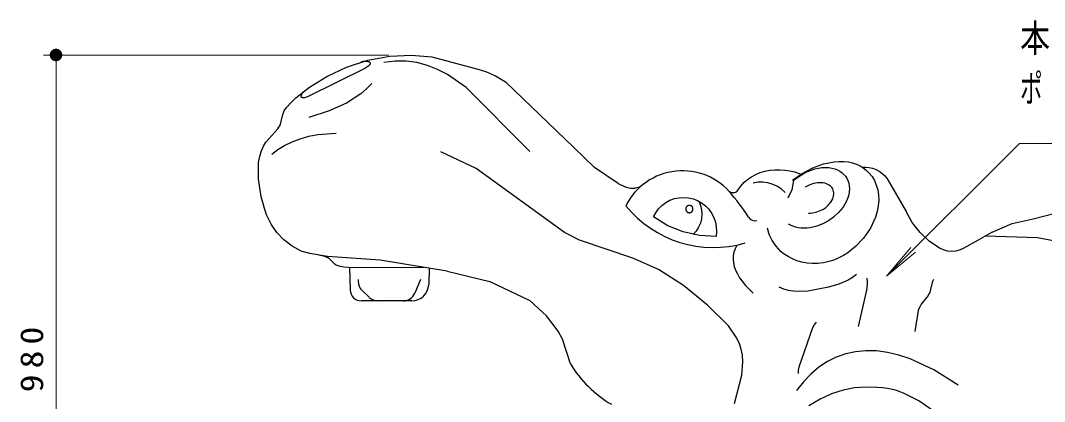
# Model space of a CAD drawing. Units: millimetres on the paper, scale 1:20. Extents: x -365 to 0, y -5 to 257.
# Drawn here: x -320 to -238.1, y 102.8 to 133.2 of the extents above; entities that cross this region are included whole.
import ezdxf

# ---------------------------------------------------------------- set-up
doc = ezdxf.new("R2010")
doc.units = ezdxf.units.MM
doc.layers.add('LY_1', color=7, linetype='Continuous', lineweight=25)
doc.styles.add('ＭＳ ゴシック', font='')
doc.styles.get('ＭＳ ゴシック').set_extended_font_data('MS Gothic')

# ---------------------------------------------------------------- blocks, each defined once
blk = doc.blocks.new('filled_dot')
at = {"color": 0, "linetype": 'Continuous', "lineweight": -2, "const_width": 1.25}
blk.add_lwpolyline([(-0.625, 0, 1), (0.625, 0, 1)], format="xyb", close=True, dxfattribs=at)

msp = doc.modelspace()

# ---------------------------------------------------------------- linework, layer by layer
at = {"layer": 'LY_1', "lineweight": 13}
for p, q in [((-290.53, 130.461), (-318.14, 130.461)), ((-317.14, 81.461), (-317.14, 130.461)), ((-240.152, 123.401), (-250.759, 112.795)), ((-240.152, 123.401), (-207.095, 123.401)), ((-250.759, 112.795), (-248.831, 115.093)), ((-250.759, 112.795), (-248.461, 114.723))]:
    msp.add_line(p, q, dxfattribs=at)
at = {"layer": 'LY_1'}
for p, q in [((-292.224, 130.047), (-290.47, 130.37)), ((-290.47, 130.37), (-288.74, 130.461)), ((-288.74, 130.461), (-287.106, 130.312)), ((-287.106, 130.312), (-283.313, 129.294)), ((-292.458, 129.387), (-296.925, 127.172)), ((-295.507, 128.756), (-293.927, 129.501)), ((-293.927, 129.501), (-292.224, 130.047)), ((-292.751, 129.927), (-292.56, 129.963)), ((-292.56, 129.963), (-292.397, 129.975)), ((-292.212, 129.55), (-292.458, 129.387)), ((-292.397, 129.975), (-292.326, 129.973)), ((-292.326, 129.973), (-292.263, 129.966)), ((-292.263, 129.966), (-292.207, 129.954)), ((-292.123, 129.628), (-292.212, 129.55)), ((-292.207, 129.954), (-292.159, 129.938)), ((-292.159, 129.938), (-292.118, 129.919)), ((-292.089, 129.667), (-292.123, 129.628)), ((-292.118, 129.919), (-292.101, 129.908)), ((-292.101, 129.908), (-292.086, 129.896)), ((-292.063, 129.704), (-292.089, 129.667)), ((-292.086, 129.896), (-292.073, 129.883)), ((-292.073, 129.883), (-292.061, 129.869)), ((-292.045, 129.741), (-292.063, 129.704)), ((-292.061, 129.869), (-292.052, 129.855)), ((-292.052, 129.855), (-292.045, 129.84)), ((-292.045, 129.84), (-292.04, 129.825)), ((-292.04, 129.758), (-292.045, 129.741)), ((-292.04, 129.825), (-292.037, 129.809)), ((-292.037, 129.776), (-292.04, 129.758)), ((-292.037, 129.809), (-292.036, 129.793)), ((-292.036, 129.793), (-292.037, 129.776)), ((-290.036, 129.977), (-290.945, 129.851)), ((-289.152, 129.973), (-290.036, 129.977)), ((-288.292, 129.852), (-289.152, 129.973)), ((-287.457, 129.624), (-288.292, 129.852)), ((-286.646, 129.301), (-287.457, 129.624)), ((-296.881, 127.903), (-295.507, 128.756)), ((-285.859, 128.895), (-286.646, 129.301)), ((-284.357, 127.878), (-285.859, 128.895)), ((-283.313, 129.294), (-282.727, 129.117)), ((-282.727, 129.117), (-282.027, 128.806)), ((-282.027, 128.806), (-281.223, 128.313)), ((-297.97, 127.048), (-296.881, 127.903)), ((-292.315, 127.75), (-292.784, 127.351)), ((-291.911, 128.174), (-292.315, 127.75)), ((-279.286, 122.757), (-284.357, 127.878)), ((-281.223, 128.313), (-275.774, 123.101)), ((-298.382, 126.653), (-297.97, 127.048)), ((-297.538, 127.166), (-297.535, 127.209)), ((-297.537, 127.148), (-297.538, 127.166)), ((-297.534, 127.131), (-297.537, 127.148)), ((-297.535, 127.209), (-297.525, 127.259)), ((-297.53, 127.115), (-297.534, 127.131)), ((-297.524, 127.102), (-297.53, 127.115)), ((-297.525, 127.259), (-297.48, 127.383)), ((-297.517, 127.089), (-297.524, 127.102)), ((-297.509, 127.078), (-297.517, 127.089)), ((-297.499, 127.069), (-297.509, 127.078)), ((-297.488, 127.061), (-297.499, 127.069)), ((-297.476, 127.054), (-297.488, 127.061)), ((-297.48, 127.383), (-297.399, 127.542)), ((-297.463, 127.048), (-297.476, 127.054)), ((-297.449, 127.044), (-297.463, 127.048)), ((-297.433, 127.041), (-297.449, 127.044)), ((-297.401, 127.037), (-297.433, 127.041)), ((-297.365, 127.037), (-297.401, 127.037)), ((-297.287, 127.047), (-297.365, 127.037)), ((-297.114, 127.095), (-297.287, 127.047)), ((-296.925, 127.172), (-297.114, 127.095)), ((-292.784, 127.351), (-293.918, 126.624)), ((-298.898, 125.989), (-298.693, 126.297)), ((-298.693, 126.297), (-298.382, 126.653)), ((-293.918, 126.624), (-295.307, 125.998)), ((-299.182, 125.042), (-299.02, 125.722)), ((-299.02, 125.722), (-298.898, 125.989)), ((-295.307, 125.998), (-296.945, 125.474)), ((-300.38, 123.487), (-299.413, 124.567)), ((-299.413, 124.567), (-299.329, 124.694)), ((-299.329, 124.694), (-299.266, 124.814)), ((-299.266, 124.814), (-299.182, 125.042)), ((-298.276, 123.531), (-297.62, 123.775)), ((-297.62, 123.775), (-296.925, 123.968)), ((-296.925, 123.968), (-296.205, 124.105)), ((-296.205, 124.105), (-294.748, 124.211)), ((-300.855, 122.381), (-300.724, 122.818)), ((-300.724, 122.818), (-300.562, 123.184)), ((-300.562, 123.184), (-300.38, 123.487)), ((-299.898, 122.545), (-299.423, 122.908)), ((-299.423, 122.908), (-298.88, 123.239)), ((-298.88, 123.239), (-298.276, 123.531)), ((-275.774, 123.101), (-275.748, 123.078)), ((-300.946, 121.862), (-300.855, 122.381)), ((-283.569, 121.387), (-286.379, 122.724)), ((-254.963, 121.933), (-254.562, 121.964)), ((-254.562, 121.964), (-254.18, 121.958)), ((-254.18, 121.958), (-253.818, 121.918)), ((-300.971, 120.583), (-300.946, 121.862)), ((-276.51, 116.278), (-283.569, 121.387)), ((-260.862, 121.065), (-260.485, 121.175)), ((-260.485, 121.175), (-260.096, 121.25)), ((-260.096, 121.25), (-259.699, 121.291)), ((-259.699, 121.291), (-259.299, 121.298)), ((-259.299, 121.298), (-258.899, 121.272)), ((-258.899, 121.272), (-258.503, 121.212)), ((-258.503, 121.212), (-258.116, 121.119)), ((-257.497, 121.008), (-256.657, 121.447)), ((-257.207, 121.091), (-256.501, 121.363)), ((-256.657, 121.447), (-255.8, 121.761)), ((-256.501, 121.363), (-256.215, 121.426)), ((-256.215, 121.426), (-255.931, 121.464)), ((-255.931, 121.464), (-255.653, 121.476)), ((-255.8, 121.761), (-254.963, 121.933)), ((-255.653, 121.476), (-255.385, 121.463)), ((-255.385, 121.463), (-255.132, 121.424)), ((-255.132, 121.424), (-254.897, 121.362)), ((-254.897, 121.362), (-254.683, 121.279)), ((-254.683, 121.279), (-254.49, 121.177)), ((-254.49, 121.177), (-254.321, 121.059)), ((-253.818, 121.918), (-253.48, 121.844)), ((-253.48, 121.844), (-253.168, 121.74)), ((-253.168, 121.74), (-252.884, 121.608)), ((-252.884, 121.608), (-252.627, 121.451)), ((-252.627, 121.451), (-252.399, 121.273)), ((-252.399, 121.273), (-252.15, 121.027)), ((-252.19, 121.477), (-251.884, 121.418)), ((-251.884, 121.418), (-251.607, 121.321)), ((-251.607, 121.321), (-251.359, 121.189)), ((-251.359, 121.189), (-251.134, 121.025)), ((-300.751, 119.136), (-300.971, 120.583)), ((-262.165, 120.272), (-261.879, 120.524)), ((-261.879, 120.524), (-261.563, 120.74)), ((-261.563, 120.74), (-261.223, 120.92)), ((-261.223, 120.92), (-260.862, 121.065)), ((-260.641, 120.309), (-261.026, 120.3)), ((-260.263, 120.261), (-260.641, 120.309)), ((-258.287, 120.471), (-257.497, 121.008)), ((-258.205, 120.43), (-258.025, 120.584)), ((-258.116, 121.119), (-257.743, 120.993)), ((-258.025, 120.584), (-257.575, 120.9)), ((-257.743, 120.993), (-257.608, 120.933)), ((-257.575, 120.9), (-257.207, 121.091)), ((-254.321, 121.059), (-254.176, 120.929)), ((-254.176, 120.929), (-254.049, 120.783)), ((-254.049, 120.783), (-253.939, 120.618)), ((-253.939, 120.618), (-253.849, 120.434)), ((-253.849, 120.434), (-253.781, 120.232)), ((-252.15, 121.027), (-251.927, 120.745)), ((-251.927, 120.745), (-251.736, 120.427)), ((-251.736, 120.427), (-251.582, 120.075)), ((-251.134, 121.025), (-250.931, 120.834)), ((-250.931, 120.834), (-250.746, 120.62)), ((-250.746, 120.62), (-249.207, 117.971)), ((-272.226, 120.193), (-272.213, 120.189)), ((-272.213, 120.189), (-271.695, 119.956)), ((-262.638, 119.664), (-262.42, 119.985)), ((-262.42, 119.985), (-262.165, 120.272)), ((-261.026, 120.3), (-261.414, 120.233)), ((-259.895, 120.153), (-260.263, 120.261)), ((-259.54, 119.988), (-259.895, 120.153)), ((-259.2, 119.766), (-259.54, 119.988)), ((-258.878, 119.489), (-259.2, 119.766)), ((-257.156, 119.966), (-257.273, 119.894)), ((-256.892, 120.096), (-257.156, 119.966)), ((-256.599, 120.196), (-256.892, 120.096)), ((-256.291, 120.253), (-256.599, 120.196)), ((-256.136, 120.264), (-256.291, 120.253)), ((-255.985, 120.262), (-256.136, 120.264)), ((-255.839, 120.246), (-255.985, 120.262)), ((-255.702, 120.218), (-255.839, 120.246)), ((-255.574, 120.179), (-255.702, 120.218)), ((-255.457, 120.128), (-255.574, 120.179)), ((-255.353, 120.068), (-255.457, 120.128)), ((-255.262, 120), (-255.353, 120.068)), ((-255.185, 119.925), (-255.262, 120)), ((-255.122, 119.846), (-255.185, 119.925)), ((-255.069, 119.76), (-255.122, 119.846)), ((-255.027, 119.666), (-255.069, 119.76)), ((-254.997, 119.563), (-255.027, 119.666)), ((-254.981, 119.452), (-254.997, 119.563)), ((-253.742, 119.54), (-253.787, 119.292)), ((-253.781, 120.232), (-253.74, 120.013)), ((-253.727, 119.782), (-253.742, 119.54)), ((-253.74, 120.013), (-253.727, 119.782)), ((-251.582, 120.075), (-251.471, 119.693)), ((-251.471, 119.693), (-251.406, 119.285)), ((-300.536, 118.412), (-300.751, 119.136)), ((-255.397, 118.488), (-255.209, 118.716)), ((-255.209, 118.716), (-255.132, 118.838)), ((-255.132, 118.838), (-255.071, 118.963)), ((-255.071, 118.963), (-255.024, 119.089)), ((-255.024, 119.089), (-254.994, 119.214)), ((-254.994, 119.214), (-254.98, 119.335)), ((-254.98, 119.335), (-254.981, 119.452)), ((-253.964, 118.792), (-254.241, 118.313)), ((-253.862, 119.041), (-253.964, 118.792)), ((-253.787, 119.292), (-253.862, 119.041)), ((-251.392, 118.856), (-251.428, 118.413)), ((-251.406, 119.285), (-251.392, 118.856)), ((-256.696, 117.847), (-256.398, 117.906)), ((-256.398, 117.906), (-256.116, 118.004)), ((-256.116, 118.004), (-255.862, 118.13)), ((-255.862, 118.13), (-255.621, 118.29)), ((-255.621, 118.29), (-255.397, 118.488)), ((-254.594, 117.88), (-254.993, 117.513)), ((-254.241, 118.313), (-254.594, 117.88)), ((-251.516, 117.963), (-251.652, 117.512)), ((-251.428, 118.413), (-251.516, 117.963)), ((-256.993, 117.833), (-256.845, 117.834)), ((-256.845, 117.834), (-256.696, 117.847)), ((-255.394, 117.227), (-255.849, 116.978)), ((-254.993, 117.513), (-255.394, 117.227)), ((-251.652, 117.512), (-252.059, 116.64)), ((-239.055, 117.381), (-237.281, 117.839)), ((-275.298, 115.664), (-276.51, 116.278)), ((-258.428, 116.863), (-258.592, 116.961)), ((-258.246, 116.779), (-258.428, 116.863)), ((-258.046, 116.712), (-258.246, 116.779)), ((-257.83, 116.662), (-258.046, 116.712)), ((-257.601, 116.631), (-257.83, 116.662)), ((-257.36, 116.62), (-257.601, 116.631)), ((-257.11, 116.631), (-257.36, 116.62)), ((-256.856, 116.662), (-257.11, 116.631)), ((-256.343, 116.784), (-256.856, 116.662)), ((-255.849, 116.978), (-256.343, 116.784)), ((-252.059, 116.64), (-252.607, 115.843)), ((-271.037, 114.238), (-275.298, 115.664)), ((-252.607, 115.843), (-253.249, 115.157)), ((-238.702, 115.862), (-242.857, 115.989)), ((-236.863, 115.516), (-238.702, 115.862)), ((-296.858, 114.607), (-297.561, 114.805)), ((-295.451, 114.371), (-296.858, 114.607)), ((-262.962, 114.708), (-263.014, 114.432)), ((-262.871, 114.977), (-262.962, 114.708)), ((-262.743, 115.239), (-262.871, 114.977)), ((-262.713, 115.284), (-262.743, 115.239)), ((-258.944, 114.554), (-259.221, 114.774)), ((-253.849, 114.661), (-254.195, 114.441)), ((-253.249, 115.157), (-253.849, 114.661)), ((-295.745, 114.389), (-296.143, 114.484)), ((-295.464, 114.283), (-295.745, 114.389)), ((-295.358, 114.226), (-295.464, 114.283)), ((-291.234, 114.062), (-295.451, 114.371)), ((-295.271, 114.169), (-295.358, 114.226)), ((-295.2, 114.11), (-295.271, 114.169)), ((-294.897, 113.774), (-295.2, 114.11)), ((-294.835, 113.726), (-294.897, 113.774)), ((-285.885, 113.19), (-291.234, 114.062)), ((-268.984, 113.325), (-271.037, 114.238)), ((-263.014, 114.432), (-263.027, 114.15)), ((-263.027, 114.15), (-263, 113.862)), ((-263, 113.862), (-262.935, 113.569)), ((-258.634, 114.354), (-258.944, 114.554)), ((-258.294, 114.178), (-258.634, 114.354)), ((-257.924, 114.032), (-258.294, 114.178)), ((-257.53, 113.92), (-257.924, 114.032)), ((-257.116, 113.845), (-257.53, 113.92)), ((-256.688, 113.81), (-257.116, 113.845)), ((-256.252, 113.817), (-256.688, 113.81)), ((-255.815, 113.866), (-256.252, 113.817)), ((-255.385, 113.956), (-255.815, 113.866)), ((-254.968, 114.084), (-255.385, 113.956)), ((-254.57, 114.247), (-254.968, 114.084)), ((-254.195, 114.441), (-254.57, 114.247)), ((-294.76, 113.681), (-294.835, 113.726)), ((-294.67, 113.641), (-294.76, 113.681)), ((-294.434, 113.574), (-294.67, 113.641)), ((-294.135, 113.523), (-294.434, 113.574)), ((-293.404, 113.461), (-294.135, 113.523)), ((-293.68, 113.484), (-293.625, 111.696)), ((-287.751, 113.494), (-293.404, 113.461)), ((-287.318, 113.424), (-287.357, 112.132)), ((-266.986, 112.037), (-268.984, 113.325)), ((-262.935, 113.569), (-262.83, 113.271)), ((-262.83, 113.271), (-262.687, 112.97)), ((-262.687, 112.97), (-262.506, 112.666)), ((-287.998, 112.523), (-288.463, 111.431)), ((-262.506, 112.666), (-262.033, 112.052)), ((-254.58, 112.151), (-255.394, 111.908)), ((-253.824, 112.485), (-254.58, 112.151)), ((-253.48, 112.693), (-253.824, 112.485)), ((-253.166, 112.934), (-253.48, 112.693)), ((-252.316, 112.162), (-252.369, 111.676)), ((-252.347, 112.649), (-252.319, 112.405)), ((-252.319, 112.405), (-252.316, 112.162)), ((-247.128, 112.3), (-247.272, 111.629)), ((-247.069, 112.422), (-247.128, 112.3)), ((-247.031, 112.479), (-247.069, 112.422)), ((-246.986, 112.535), (-247.031, 112.479)), ((-292.115, 111.105), (-292.676, 111.649)), ((-265.084, 110.491), (-266.986, 112.037)), ((-262.033, 112.052), (-261.418, 111.435)), ((-258.979, 111.759), (-259.347, 111.908)), ((-258.605, 111.657), (-258.979, 111.759)), ((-258.224, 111.596), (-258.605, 111.657)), ((-257.837, 111.571), (-258.224, 111.596)), ((-257.044, 111.61), (-257.837, 111.571)), ((-255.394, 111.908), (-257.044, 111.61)), ((-252.369, 111.676), (-253.04, 108.773)), ((-247.374, 111.372), (-247.448, 111.25)), ((-247.314, 111.498), (-247.374, 111.372)), ((-247.272, 111.629), (-247.314, 111.498)), ((-288.706, 110.823), (-292.726, 110.823)), ((-277.939, 109.618), (-279.27, 110.846)), ((-263.403, 108.823), (-265.084, 110.491)), ((-248.002, 110.553), (-248.142, 110.305)), ((-247.448, 111.25), (-248.002, 110.553)), ((-248.245, 110.045), (-248.5, 108.374)), ((-248.142, 110.305), (-248.245, 110.045)), ((-277.022, 108.411), (-277.939, 109.618)), ((-256.552, 108.895), (-256.682, 108.657)), ((-256.383, 109.115), (-256.552, 108.895)), ((-276.651, 107.757), (-277.022, 108.411)), ((-262.776, 107.928), (-263.403, 108.823)), ((-256.682, 108.657), (-257.762, 105.538)), ((-276.024, 105.781), (-276.651, 107.757)), ((-262.543, 107.459), (-262.776, 107.928)), ((-262.376, 106.975), (-262.543, 107.459)), ((-262.279, 106.473), (-262.376, 106.975)), ((-262.246, 105.955), (-262.279, 106.473)), ((-254.027, 106.592), (-254.781, 106.326)), ((-253.239, 106.764), (-254.027, 106.592)), ((-252.418, 106.84), (-253.239, 106.764)), ((-251.567, 106.82), (-252.418, 106.84)), ((-250.689, 106.704), (-251.567, 106.82)), ((-249.788, 106.493), (-250.689, 106.704)), ((-248.866, 106.189), (-249.788, 106.493)), ((-262.34, 104.88), (-262.246, 105.955)), ((-255.497, 105.967), (-256.173, 105.518)), ((-254.781, 106.326), (-255.497, 105.967)), ((-246.974, 105.31), (-248.866, 106.189)), ((-262.924, 102.627), (-262.34, 104.88)), ((-257.816, 105.279), (-257.833, 105.012)), ((-257.762, 105.538), (-257.816, 105.279)), ((-256.809, 104.98), (-257.402, 104.359)), ((-256.173, 105.518), (-256.809, 104.98)), ((-245.041, 104.09), (-246.974, 105.31)), ((-257.402, 104.359), (-257.952, 103.658)), ((-252.415, 103.938), (-253.315, 103.864)), ((-251.542, 103.914), (-252.415, 103.938)), ((-255.159, 103.388), (-256.078, 102.976)), ((-254.234, 103.683), (-255.159, 103.388)), ((-253.315, 103.864), (-254.234, 103.683)), ((-251.059, 103.884), (-251.542, 103.914)), ((-250.537, 103.798), (-251.059, 103.884)), ((-249.982, 103.652), (-250.537, 103.798)), ((-249.399, 103.444), (-249.982, 103.652)), ((-248.178, 102.838), (-249.399, 103.444)), ((-256.078, 102.976), (-256.976, 102.446)), ((-246.946, 101.994), (-248.178, 102.838))]:
    msp.add_line(p, q, dxfattribs=at)
for points in [[(-272.226, 120.193), (-274.102, 121.489), (-275.748, 123.078)], [(-252.699, 121.495), (-252.444, 121.493), (-252.19, 121.477)], [(-258.205, 120.43), (-258.346, 119.703), (-258.666, 119.024)], [(-269.395, 117.525), (-269.211, 117.863), (-268.982, 118.171), (-268.713, 118.443), (-268.408, 118.672), (-268.075, 118.855), (-267.719, 118.987), (-267.349, 119.066), (-266.972, 119.09), (-266.595, 119.059), (-266.226, 118.974), (-265.873, 118.835), (-265.542, 118.647), (-265.242, 118.412), (-264.977, 118.136), (-264.753, 117.824), (-264.575, 117.482), (-264.447, 117.118), (-264.37, 116.739), (-264.347, 116.353), (-264.378, 115.967)], [(-265.769, 118.783), (-265.633, 118.449), (-265.551, 118.098), (-265.526, 117.738), (-265.557, 117.378), (-265.646, 117.028), (-265.788, 116.697), (-265.98, 116.394), (-266.218, 116.127)], [(-297.561, 114.805), (-298.274, 115.192), (-298.921, 115.686), (-299.485, 116.278), (-299.953, 116.951), (-300.313, 117.691), (-300.556, 118.479)], [(-246.531, 115.028), (-247.358, 115.597), (-248.09, 116.289), (-248.711, 117.086), (-249.207, 117.971)], [(-264.378, 115.967), (-265.708, 116.04), (-267.01, 116.33), (-268.249, 116.829), (-269.395, 117.525)], [(-242.311, 116.299), (-240.735, 117.003), (-239.055, 117.381)], [(-259.221, 114.774), (-259.597, 115.18), (-259.904, 115.632), (-260.133, 116.12), (-260.281, 116.633)], [(-242.311, 116.299), (-243.442, 115.659), (-244.577, 115.028)], [(-244.577, 115.028), (-244.887, 114.889), (-245.216, 114.804), (-245.554, 114.775), (-245.892, 114.804), (-246.221, 114.889), (-246.531, 115.028)], [(-285.885, 113.19), (-282.458, 112.371), (-279.27, 110.846)]]:
    msp.add_lwpolyline(points, dxfattribs=at)
msp.add_lwpolyline([(-266.523, 118.454), (-266.548, 118.453), (-266.573, 118.45), (-266.598, 118.444), (-266.622, 118.436), (-266.645, 118.426), (-266.667, 118.415), (-266.689, 118.401), (-266.709, 118.385), (-266.727, 118.368), (-266.744, 118.349), (-266.76, 118.328), (-266.773, 118.306), (-266.785, 118.283), (-266.794, 118.26), (-266.802, 118.235), (-266.807, 118.21), (-266.811, 118.184), (-266.812, 118.158), (-266.811, 118.133), (-266.807, 118.107), (-266.802, 118.082), (-266.794, 118.057), (-266.785, 118.034), (-266.773, 118.011), (-266.76, 117.989), (-266.744, 117.968), (-266.727, 117.949), (-266.709, 117.932), (-266.689, 117.916), (-266.667, 117.902), (-266.645, 117.891), (-266.622, 117.881), (-266.598, 117.873), (-266.573, 117.867), (-266.548, 117.864), (-266.523, 117.863), (-266.498, 117.864), (-266.473, 117.867), (-266.448, 117.873), (-266.424, 117.881), (-266.401, 117.891), (-266.378, 117.902), (-266.357, 117.916), (-266.337, 117.932), (-266.319, 117.949), (-266.301, 117.968), (-266.286, 117.989), (-266.273, 118.011), (-266.261, 118.034), (-266.251, 118.057), (-266.244, 118.082), (-266.238, 118.107), (-266.235, 118.133), (-266.234, 118.158), (-266.235, 118.184), (-266.238, 118.21), (-266.244, 118.235), (-266.251, 118.26), (-266.261, 118.283), (-266.273, 118.306), (-266.286, 118.328), (-266.301, 118.349), (-266.319, 118.368), (-266.337, 118.385), (-266.357, 118.401), (-266.378, 118.415), (-266.401, 118.426), (-266.424, 118.436), (-266.448, 118.444), (-266.473, 118.45), (-266.498, 118.453)], close=True, dxfattribs=at)
for centre, radius, start, end in [((-267.076, 116.144), 5.068, 38.82006, 153.33805), ((-271.067, 121.39), 1.566, 246.33609, 295.52841), ((-263.033, 119.96), 0.493, 228.93383, 323.19739), ((-275.458, 108.907), 16.14, 32.15109, 41.43388), ((-264.595, 124.126), 9.04, 219.1518, 286.31649), ((-261.309, 117.8), 0.572, 212.15109, 286.76385), ((-291.298, 112.523), 1.7, 180, 192.91257), ((-291.98, 112.367), 1, 192.91257, 225.90939), ((-288.706, 112.173), 1.35, 270, 358.25247), ((-292.726, 111.723), 0.9, 181.74753, 270), ((-289.383, 111.823), 1, 270, 336.92356), ((-291.419, 111.823), 1, 225.90939, 270), ((-267.937, 110.73), 9.481, 211.46845, 239.4434)]:
    msp.add_arc(centre, radius, start, end, dxfattribs=at)

# ---------------------------------------------------------------- block references
at = {"layer": 'LY_1', "lineweight": 13, "xscale": 0.4, "yscale": 0.4, "rotation": 270}
msp.add_blockref('filled_dot', (-317.14, 130.461), dxfattribs=at)

# ---------------------------------------------------------------- texts
at = {"layer": 'LY_1', "char_height": 2.199, "attachment_point": 1, "style": 'ＭＳ ゴシック'}
for s, insert in [('\\T1.5;\\W0.8;本体:', (-240.095, 132.901)), ('\\T1.64;\\W0.6;ポリエチレン回転成形品', (-240.095, 128.901))]:
    msp.add_mtext(s, dxfattribs=dict(at, insert=insert))
at = {"layer": 'LY_1', "insert": (-318.14, 106.376), "char_height": 1.833, "attachment_point": 8, "rotation": 90, "style": 'ＭＳ ゴシック'}
msp.add_mtext('\\T1.33;\\W1.15;980', dxfattribs=at)

doc.saveas('drawing.dxf')
